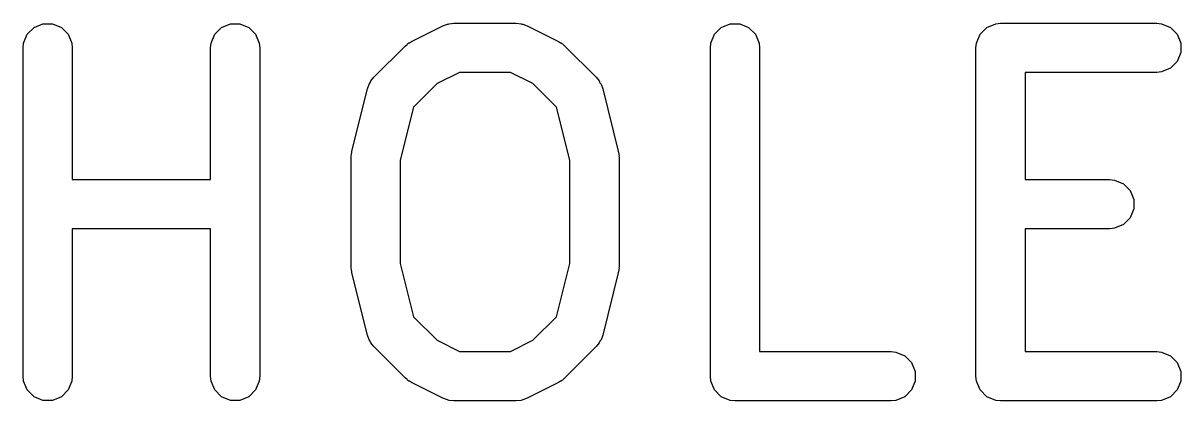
# Model space of a CAD drawing. Extents: x 4.49 to 6.23, y -5.3 to -3.51.
# Drawn here: x 4.4865 to 4.6255, y -5.3012 to -5.2559 of the extents above; entities that cross this region are included whole.
import ezdxf

# ---------------------------------------------------------------- set-up
doc = ezdxf.new("R2010")
doc.units = 0
doc.header["$MEASUREMENT"] = 0
doc.layers.add('BLACK', color=7, linetype='CONTINUOUS')

msp = doc.modelspace()

# ---------------------------------------------------------------- linework, layer by layer
at = {"layer": 'BLACK', "linetype": 'CONTINUOUS'}
for p, q in [((4.48705, -5.25721), (4.48786, -5.2564)), ((4.48786, -5.2564), (4.48893, -5.25596)), ((4.48893, -5.25596), (4.49008, -5.25596)), ((4.49008, -5.25596), (4.49114, -5.2564)), ((4.49114, -5.2564), (4.49196, -5.25721)), ((4.50954, -5.25721), (4.51036, -5.2564)), ((4.51036, -5.2564), (4.51142, -5.25596)), ((4.51142, -5.25596), (4.51257, -5.25596)), ((4.51257, -5.25596), (4.51364, -5.2564)), ((4.51364, -5.2564), (4.51445, -5.25721)), ((4.53318, -5.25808), (4.53692, -5.25621)), ((4.53692, -5.25621), (4.53747, -5.256)), ((4.53747, -5.256), (4.53757, -5.256)), ((4.53757, -5.256), (4.53767, -5.25596)), ((4.53767, -5.25596), (4.53825, -5.2559)), ((4.53825, -5.2559), (4.54574, -5.2559)), ((4.54574, -5.2559), (4.54632, -5.25596)), ((4.54632, -5.25596), (4.54642, -5.256)), ((4.54642, -5.256), (4.54652, -5.256)), ((4.54652, -5.256), (4.54706, -5.25621)), ((4.54706, -5.25621), (4.55081, -5.25808)), ((4.56954, -5.25721), (4.57035, -5.2564)), ((4.57035, -5.2564), (4.57141, -5.25596)), ((4.57141, -5.25596), (4.57257, -5.25596)), ((4.57257, -5.25596), (4.57363, -5.2564)), ((4.57363, -5.2564), (4.57445, -5.25721)), ((4.60141, -5.25721), (4.60222, -5.2564)), ((4.60222, -5.2564), (4.60329, -5.25596)), ((4.60329, -5.25596), (4.60386, -5.2559)), ((4.60386, -5.2559), (4.62261, -5.2559)), ((4.62261, -5.2559), (4.62319, -5.25596)), ((4.62319, -5.25596), (4.62425, -5.2564)), ((4.62425, -5.2564), (4.62506, -5.25721)), ((4.48661, -5.25828), (4.48705, -5.25721)), ((4.49196, -5.25721), (4.4924, -5.25828)), ((4.5091, -5.25828), (4.50954, -5.25721)), ((4.51445, -5.25721), (4.51489, -5.25828)), ((4.53293, -5.25824), (4.53318, -5.25808)), ((4.55081, -5.25808), (4.55106, -5.25824)), ((4.56909, -5.25828), (4.56954, -5.25721)), ((4.57445, -5.25721), (4.57489, -5.25828)), ((4.60097, -5.25828), (4.60141, -5.25721)), ((4.62506, -5.25721), (4.62551, -5.25828)), ((4.48655, -5.25885), (4.48661, -5.25828)), ((4.48655, -5.29822), (4.48655, -5.25885)), ((4.4924, -5.25828), (4.49245, -5.25885)), ((4.49245, -5.25885), (4.49245, -5.27465)), ((4.50905, -5.25885), (4.5091, -5.25828)), ((4.50905, -5.27465), (4.50905, -5.25885)), ((4.51489, -5.25828), (4.51495, -5.25885)), ((4.51495, -5.25885), (4.51495, -5.29822)), ((4.52866, -5.26239), (4.53241, -5.25864)), ((4.53241, -5.25864), (4.53263, -5.25845)), ((4.53263, -5.25845), (4.53269, -5.25839)), ((4.53269, -5.25839), (4.53277, -5.25834)), ((4.53277, -5.25834), (4.53286, -5.25827)), ((4.53286, -5.25827), (4.53293, -5.25824)), ((4.55106, -5.25824), (4.55113, -5.25827)), ((4.55113, -5.25827), (4.55122, -5.25834)), ((4.55122, -5.25834), (4.5513, -5.25839)), ((4.5513, -5.25839), (4.55136, -5.25845)), ((4.55136, -5.25845), (4.55158, -5.25864)), ((4.55158, -5.25864), (4.55533, -5.26239)), ((4.56904, -5.25885), (4.56909, -5.25828)), ((4.56904, -5.29822), (4.56904, -5.25885)), ((4.57489, -5.25828), (4.57494, -5.25885)), ((4.57494, -5.25885), (4.57494, -5.29527)), ((4.60091, -5.25885), (4.60097, -5.25828)), ((4.60091, -5.29822), (4.60091, -5.25885)), ((4.62551, -5.25943), (4.62506, -5.26049)), ((4.62551, -5.25828), (4.62551, -5.25943)), ((4.62506, -5.26049), (4.62425, -5.26131)), ((4.53894, -5.2618), (4.53624, -5.26315)), ((4.54505, -5.2618), (4.53894, -5.2618)), ((4.54774, -5.26315), (4.54505, -5.2618)), ((4.62261, -5.2618), (4.60681, -5.2618)), ((4.60681, -5.2618), (4.60681, -5.27465)), ((4.62319, -5.26175), (4.62261, -5.2618)), ((4.62425, -5.26131), (4.62319, -5.26175)), ((4.52788, -5.26376), (4.52808, -5.26321)), ((4.52808, -5.26321), (4.52821, -5.26304)), ((4.52821, -5.26304), (4.52829, -5.26283)), ((4.52829, -5.26283), (4.52866, -5.26239)), ((4.53624, -5.26315), (4.53341, -5.26598)), ((4.55058, -5.26598), (4.54774, -5.26315)), ((4.55533, -5.26239), (4.5557, -5.26283)), ((4.5557, -5.26283), (4.55578, -5.26304)), ((4.55578, -5.26304), (4.55591, -5.26321)), ((4.55591, -5.26321), (4.55611, -5.26376)), ((4.52601, -5.27126), (4.52788, -5.26376)), ((4.55611, -5.26376), (4.55798, -5.27126)), ((4.53341, -5.26598), (4.53182, -5.27234)), ((4.55217, -5.27234), (4.55058, -5.26598)), ((4.52592, -5.27183), (4.52595, -5.27162)), ((4.52593, -5.27187), (4.52592, -5.27183)), ((4.52592, -5.27197), (4.52593, -5.27187)), ((4.52592, -5.2851), (4.52592, -5.27197)), ((4.52595, -5.27162), (4.52598, -5.2714)), ((4.52598, -5.2714), (4.52599, -5.27136)), ((4.52599, -5.27136), (4.52601, -5.27126)), ((4.55798, -5.27126), (4.558, -5.27136)), ((4.558, -5.27136), (4.55801, -5.2714)), ((4.55801, -5.2714), (4.55804, -5.27162)), ((4.55804, -5.27162), (4.55807, -5.27183)), ((4.55807, -5.27183), (4.55806, -5.27187)), ((4.55806, -5.27187), (4.55807, -5.27197)), ((4.55807, -5.27197), (4.55807, -5.2851)), ((4.53182, -5.27234), (4.53182, -5.28473)), ((4.55217, -5.28473), (4.55217, -5.27234)), ((4.49245, -5.27465), (4.50905, -5.27465)), ((4.60681, -5.27465), (4.61699, -5.27465)), ((4.61699, -5.27465), (4.61756, -5.2747)), ((4.61756, -5.2747), (4.61863, -5.27514)), ((4.61863, -5.27514), (4.61944, -5.27596)), ((4.61944, -5.27596), (4.61988, -5.27702)), ((4.61988, -5.27702), (4.61988, -5.27817)), ((4.61988, -5.27817), (4.61944, -5.27924)), ((4.61863, -5.28005), (4.61756, -5.28049)), ((4.61944, -5.27924), (4.61863, -5.28005)), ((4.50905, -5.28055), (4.49245, -5.28055)), ((4.49245, -5.28055), (4.49245, -5.29822)), ((4.50905, -5.29822), (4.50905, -5.28055)), ((4.61699, -5.28055), (4.60681, -5.28055)), ((4.60681, -5.28055), (4.60681, -5.29527)), ((4.61756, -5.28049), (4.61699, -5.28055)), ((4.52593, -5.2852), (4.52592, -5.2851)), ((4.52592, -5.28524), (4.52593, -5.2852)), ((4.52595, -5.28546), (4.52592, -5.28524)), ((4.52598, -5.28567), (4.52595, -5.28546)), ((4.52599, -5.28571), (4.52598, -5.28567)), ((4.52601, -5.28581), (4.52599, -5.28571)), ((4.52788, -5.29331), (4.52601, -5.28581)), ((4.53182, -5.28473), (4.53341, -5.29109)), ((4.55058, -5.29109), (4.55217, -5.28473)), ((4.55798, -5.28581), (4.55611, -5.29331)), ((4.558, -5.28571), (4.55798, -5.28581)), ((4.55801, -5.28567), (4.558, -5.28571)), ((4.55804, -5.28546), (4.55801, -5.28567)), ((4.55807, -5.28524), (4.55804, -5.28546)), ((4.55807, -5.2851), (4.55806, -5.2852)), ((4.55806, -5.2852), (4.55807, -5.28524)), ((4.53341, -5.29109), (4.53624, -5.29392)), ((4.54774, -5.29392), (4.55058, -5.29109)), ((4.52808, -5.29386), (4.52788, -5.29331)), ((4.52821, -5.29403), (4.52808, -5.29386)), ((4.52829, -5.29424), (4.52821, -5.29403)), ((4.52866, -5.29468), (4.52829, -5.29424)), ((4.53624, -5.29392), (4.53894, -5.29527)), ((4.54505, -5.29527), (4.54774, -5.29392)), ((4.5557, -5.29424), (4.55533, -5.29468)), ((4.55578, -5.29403), (4.5557, -5.29424)), ((4.55591, -5.29386), (4.55578, -5.29403)), ((4.55611, -5.29331), (4.55591, -5.29386)), ((4.53241, -5.29843), (4.52866, -5.29468)), ((4.53894, -5.29527), (4.54505, -5.29527)), ((4.55533, -5.29468), (4.55158, -5.29843)), ((4.57494, -5.29527), (4.59074, -5.29527)), ((4.59074, -5.29527), (4.59131, -5.29533)), ((4.59131, -5.29533), (4.59238, -5.29577)), ((4.60681, -5.29527), (4.62261, -5.29527)), ((4.62261, -5.29527), (4.62319, -5.29533)), ((4.62319, -5.29533), (4.62425, -5.29577)), ((4.59238, -5.29577), (4.59319, -5.29658)), ((4.59319, -5.29658), (4.59363, -5.29765)), ((4.62425, -5.29577), (4.62506, -5.29658)), ((4.62506, -5.29658), (4.62551, -5.29765)), ((4.48661, -5.2988), (4.48655, -5.29822)), ((4.49245, -5.29822), (4.4924, -5.2988)), ((4.5091, -5.2988), (4.50905, -5.29822)), ((4.51495, -5.29822), (4.51489, -5.2988)), ((4.53263, -5.29862), (4.53241, -5.29843)), ((4.55158, -5.29843), (4.55136, -5.29862)), ((4.56909, -5.2988), (4.56904, -5.29822)), ((4.59363, -5.29765), (4.59363, -5.2988)), ((4.60097, -5.2988), (4.60091, -5.29822)), ((4.62551, -5.29765), (4.62551, -5.2988)), ((4.48705, -5.29986), (4.48661, -5.2988)), ((4.4924, -5.2988), (4.49196, -5.29986)), ((4.50954, -5.29986), (4.5091, -5.2988)), ((4.51489, -5.2988), (4.51445, -5.29986)), ((4.53269, -5.29868), (4.53263, -5.29862)), ((4.53277, -5.29874), (4.53269, -5.29868)), ((4.53286, -5.2988), (4.53277, -5.29874)), ((4.53293, -5.29883), (4.53286, -5.2988)), ((4.53318, -5.29899), (4.53293, -5.29883)), ((4.53692, -5.30086), (4.53318, -5.29899)), ((4.55081, -5.29899), (4.54706, -5.30086)), ((4.55106, -5.29883), (4.55081, -5.29899)), ((4.55113, -5.2988), (4.55106, -5.29883)), ((4.55122, -5.29874), (4.55113, -5.2988)), ((4.5513, -5.29868), (4.55122, -5.29874)), ((4.55136, -5.29862), (4.5513, -5.29868)), ((4.56954, -5.29986), (4.56909, -5.2988)), ((4.59363, -5.2988), (4.59319, -5.29986)), ((4.60141, -5.29986), (4.60097, -5.2988)), ((4.62551, -5.2988), (4.62506, -5.29986)), ((4.48786, -5.30068), (4.48705, -5.29986)), ((4.48893, -5.30112), (4.48786, -5.30068)), ((4.49008, -5.30112), (4.48893, -5.30112)), ((4.49114, -5.30068), (4.49008, -5.30112)), ((4.49196, -5.29986), (4.49114, -5.30068)), ((4.51036, -5.30068), (4.50954, -5.29986)), ((4.51142, -5.30112), (4.51036, -5.30068)), ((4.51257, -5.30112), (4.51142, -5.30112)), ((4.51364, -5.30068), (4.51257, -5.30112)), ((4.51445, -5.29986), (4.51364, -5.30068)), ((4.53747, -5.30107), (4.53692, -5.30086)), ((4.53757, -5.30108), (4.53747, -5.30107)), ((4.53767, -5.30112), (4.53757, -5.30108)), ((4.53825, -5.30117), (4.53767, -5.30112)), ((4.54574, -5.30117), (4.53825, -5.30117)), ((4.54632, -5.30112), (4.54574, -5.30117)), ((4.54642, -5.30108), (4.54632, -5.30112)), ((4.54652, -5.30107), (4.54642, -5.30108)), ((4.54706, -5.30086), (4.54652, -5.30107)), ((4.57035, -5.30068), (4.56954, -5.29986)), ((4.57141, -5.30112), (4.57035, -5.30068)), ((4.57199, -5.30117), (4.57141, -5.30112)), ((4.59074, -5.30117), (4.57199, -5.30117)), ((4.59131, -5.30112), (4.59074, -5.30117)), ((4.59238, -5.30068), (4.59131, -5.30112)), ((4.59319, -5.29986), (4.59238, -5.30068)), ((4.60222, -5.30068), (4.60141, -5.29986)), ((4.60329, -5.30112), (4.60222, -5.30068)), ((4.60386, -5.30117), (4.60329, -5.30112)), ((4.62261, -5.30117), (4.60386, -5.30117)), ((4.62319, -5.30112), (4.62261, -5.30117)), ((4.62425, -5.30068), (4.62319, -5.30112)), ((4.62506, -5.29986), (4.62425, -5.30068))]:
    msp.add_line(p, q, dxfattribs=at)

doc.saveas('drawing.dxf')
